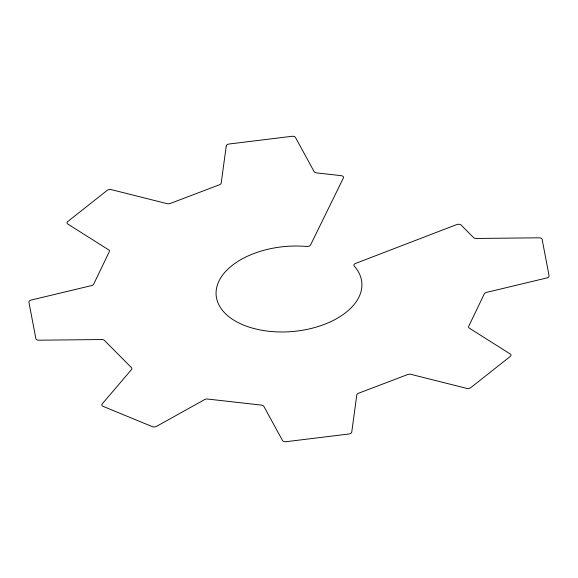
<?xml version="1.0" encoding="UTF-8"?>
<svg xmlns="http://www.w3.org/2000/svg" width="578" height="578" viewBox="0 0 578 578"><rect width="100%" height="100%" fill="white"/><g stroke="black" fill="none" stroke-linecap="round" stroke-linejoin="round"><path stroke-width="0.87" d="M226.251 145.945L221.193 183.103A3.338 1.951 -5 0 1 219.481 184.758L170.293 203.456A3.338 1.951 -5 0 1 167.129 203.658L111.323 189.642A3.338 1.951 -5 0 0 107.168 190.393L67.727 221.555A3.338 1.951 -5 0 0 67.792 224.04L108.664 249.855A3.338 1.951 -5 0 1 109.329 251.632L93.687 284.152A3.338 1.951 -5 0 1 91.476 285.604L31.241 300.033A3.338 1.951 -5 0 0 28.922 302.243L35.872 338.636A3.338 1.951 -5 0 0 38.914 340.196L101.779 339.539A3.338 1.951 -5 0 1 104.43 340.391L131.495 367.687A3.338 1.951 -5 0 1 131.524 369.537L102.154 403.957A3.338 1.951 -5 0 0 103.021 406.341L152.296 426.636A3.338 1.951 -5 0 0 156.537 426.354L204.561 399.622A3.338 1.951 -5 0 1 207.647 399.051L261.567 405.127A3.338 1.951 -5 0 1 263.821 406.291L282.519 440.544A3.338 1.951 -5 0 0 286.067 441.7L348.794 434.013A3.338 1.951 -5 0 0 351.749 432.055L356.807 394.897A3.338 1.951 -5 0 1 358.519 393.242L407.707 374.544A3.338 1.951 -5 0 1 410.871 374.342L466.677 388.358A3.338 1.951 -5 0 0 470.832 387.607L510.273 356.445A3.338 1.951 -5 0 0 510.208 353.96L469.336 328.145A3.338 1.951 -5 0 1 468.671 326.368L484.313 293.848A3.338 1.951 -5 0 1 486.524 292.396L546.759 277.967A3.338 1.951 -5 0 0 549.078 275.757L542.128 239.364A3.338 1.951 -5 0 0 539.086 237.804L476.221 238.461A3.338 1.951 -5 0 1 473.57 237.609L461.179 225.109A3.338 1.951 -5 0 0 456.634 224.604L355.571 263.431A3.338 1.951 -5 0 0 354.213 266.09A73.117 42.671 -5 0 1 305.509 329.713A73.117 42.671 -5 0 1 216.064 292.873A73.117 42.671 -5 0 1 306.6 246.474A3.338 1.951 -5 0 0 310.596 244.899L343.39 177.959A3.338 1.951 -5 0 0 341.121 175.654L316.433 172.873A3.338 1.951 -5 0 1 314.179 171.709L295.481 137.456A3.338 1.951 -5 0 0 291.933 136.3L229.206 143.987A3.338 1.951 -5 0 0 226.251 145.945"/></g></svg>
